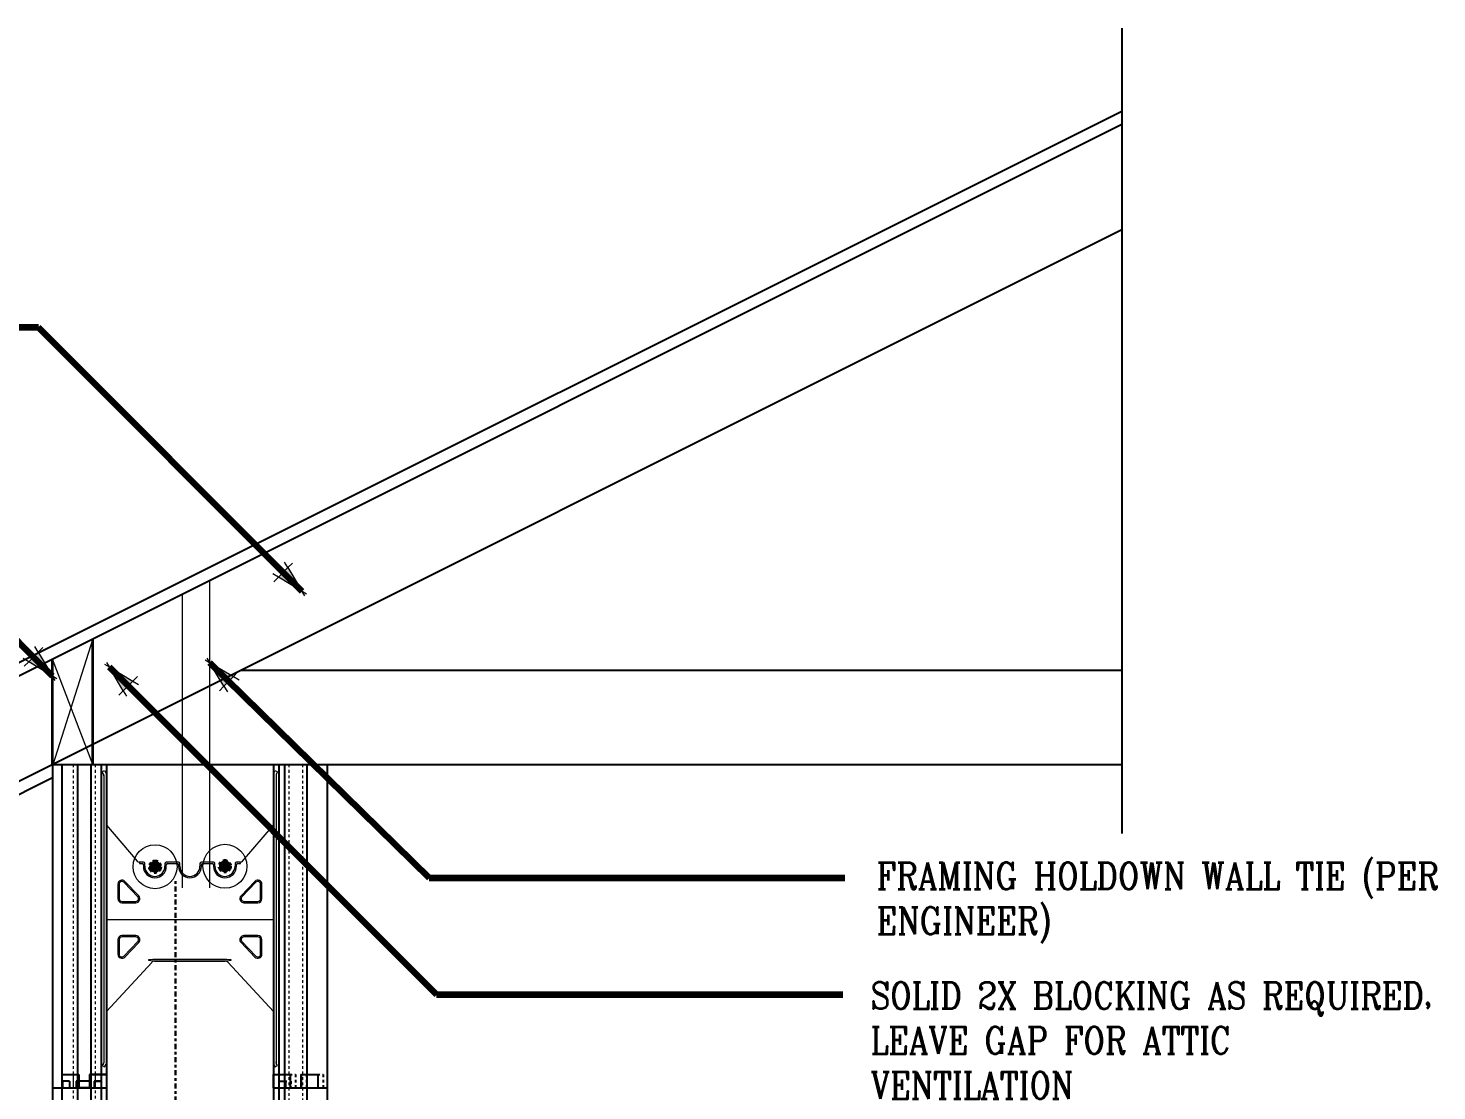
# Model space of a CAD drawing. Header units: inches. Extents: x -29 to 62, y -26 to 141.
# Drawn here: x 8.8 to 61.1, y 101.1 to 140.6 of the extents above; entities that cross this region are included whole.
import ezdxf

# ---------------------------------------------------------------- set-up
doc = ezdxf.new("R2010")
doc.units = ezdxf.units.IN
doc.header["$MEASUREMENT"] = 0
for name, pattern in [('CENTER', [2, 1.25, -0.25, 0.25, -0.25]), ('DASHED2', [0.375, 0.25, -0.125]), ('HIDDEN', [0.375, 0.25, -0.125])]:
    doc.linetypes.add(name, pattern=pattern)
for name, color, linetype, lineweight in [('A2 Hatch', 8, 'Continuous', 9), ('A4 medium', 7, 'Continuous', 35), ('DETAILS', 7, 'Continuous', 13), ('DIM', 3, 'Continuous', 13), ('REBAR', 2, 'CENTER', 30)]:
    doc.layers.add(name, color=color, linetype=linetype, lineweight=lineweight)
doc.styles.add('ARCTEXT', font='arctext.shx', dxfattribs={"width": 0.85})
doc.styles.add('RomanC', font='romanc.shx', dxfattribs={"width": 0.85, "height": 5})
doc.dimstyles.new('ARCTEXT1-4', dxfattribs={"dimtxt": 4, "dimasz": 2, "dimexe": 2, "dimexo": 2, "dimgap": 2, "dimtad": 1, "dimdec": 4, "dimzin": 3, "dimdsep": 46, "dimlunit": 4, "dimtxsty": 'ARCTEXT', "dimblk": 'ARCHTICK', "dimcen": 2, "dimaunit": 1, "dimadec": 0, "dimazin": 0, "dimtfac": 1, "dimtdec": 4, "dimtmove": 2, "dimatfit": 3, "dimldrblk": 'arrow', "dimfxl": 0, "dimtolj": 1, "dimtzin": 0, "dimarcsym": 0})

# ---------------------------------------------------------------- blocks, each defined once
blk = doc.blocks.new('_ArchTick')
at = {"color": 0, "linetype": 'ByBlock', "const_width": 0.15}
blk.add_lwpolyline([(-0.5, -0.5), (0.5, 0.5)], dxfattribs=at)
blk = doc.blocks.new('arrow')
at = {"layer": 'DIM'}
blk.add_hatch(color=253, dxfattribs=at).paths.add_polyline_path([(-2, 0.5), (-2, -0.5), (0, 0)])
at = {"layer": 'DIM', "lineweight": 9}
for points in [[(-2, 0.98), (-2, 0.5), (-2.47, 0.62)], [(0.37, 0.09), (0, 0)], [(0.37, -0.09), (0, 0)], [(-2, -0.98), (-2, -0.5), (-2.47, -0.62)]]:
    blk.add_lwpolyline(points, dxfattribs=at)
at = {"layer": 'DIM', "lineweight": 15}
blk.add_lwpolyline([(0, 0), (-2, -0.5), (-2, 0.5), (0, 0)], dxfattribs=at)

msp = doc.modelspace()

# ---------------------------------------------------------------- hatches: boundary and pattern name
at = {"layer": 'REBAR', "ltscale": 0.15}
h = msp.add_hatch(color=256, dxfattribs=at)
edge = h.paths.add_edge_path()
edge.add_arc((13.50407, 109.44286), 0.22434, 0, 360)
h = msp.add_hatch(color=256, dxfattribs=at)
edge = h.paths.add_edge_path()
edge.add_arc((16.09778, 109.45929), 0.22434, 0, 360)

# ---------------------------------------------------------------- linework, layer by layer
at = {"ltscale": 0.15}
for p, q in [((49.39448, 140.57416), (49.39448, 110.67927)), ((49.39448, 137.48481), (-6.49788, 109.53863)), ((49.39448, 136.99567), (-4.51337, 110.04175)), ((49.39448, 133.08255), (-2.94812, 106.91125)), ((16.69778, 116.7342), (49.39448, 116.7342)), ((9.69778, 113.2342), (49.39448, 113.2342)), ((9.69778, 112.74506), (-2.75246, 106.51994)), ((10.67278, 101.23429), (11.07278, 101.23429)), ((10.67278, 101.23429), (11.07278, 101.23429)), ((10.67278, 101.23429), (11.07278, 101.23429)), ((10.67278, 101.23429), (11.07278, 101.23429)), ((10.67278, 101.23429), (11.07278, 101.23429)), ((10.67278, 101.23429), (11.07278, 101.23429)), ((10.67278, 101.23429), (11.07278, 101.23429)), ((10.67278, 101.23429), (11.07278, 101.23429)), ((10.67278, 101.23427), (11.07278, 101.23427)), ((10.67278, 101.23427), (11.07278, 101.23427)), ((10.67278, 101.23426), (11.07278, 101.23426))]:
    msp.add_line(p, q, dxfattribs=at)
at = {"color": 1}
for p, q in [((9.69778, 113.23429), (9.69778, 101.23429)), ((9.69778, 113.23429), (11.24778, 113.23429)), ((9.69778, 113.23429), (11.69778, 113.23429)), ((9.69778, 113.23427), (11.69778, 113.23427)), ((9.69778, 113.23427), (11.24778, 113.23427)), ((10.04778, 113.23429), (10.04778, 101.23429)), ((10.62278, 113.2342), (10.62278, 101.23429)), ((11.12278, 113.2342), (11.12278, 101.23429)), ((11.49778, 113.23429), (11.69778, 113.23429)), ((11.49778, 113.23427), (11.69778, 113.23427)), ((11.49778, 113.2342), (11.49778, 101.23429)), ((11.69778, 113.23429), (11.69778, 101.23429)), ((17.89778, 113.23429), (17.89778, 101.23429)), ((17.89778, 113.23429), (19.89778, 113.23429)), ((18.09778, 113.23429), (18.09778, 101.23429)), ((18.31278, 113.23429), (19.89778, 113.23429)), ((18.31278, 113.23429), (18.31278, 101.23429)), ((19.13278, 113.23429), (19.13278, 101.23429)), ((19.89778, 113.23429), (19.89778, 101.23429)), ((10.04778, 101.73429), (10.67278, 101.73429)), ((10.04778, 101.73429), (10.67278, 101.73429)), ((10.04778, 101.73429), (10.67278, 101.73429)), ((10.04778, 101.73429), (10.67278, 101.73429)), ((10.04778, 101.73429), (10.67278, 101.73429)), ((10.04778, 101.73429), (10.67278, 101.73429)), ((10.04778, 101.73429), (10.67278, 101.73429)), ((10.04778, 101.73429), (10.67278, 101.73429)), ((10.04778, 101.73427), (10.67278, 101.73427)), ((10.04778, 101.73427), (10.04778, 89.23427)), ((10.04778, 101.73427), (10.67278, 101.73427)), ((10.07278, 101.48429), (10.07278, 101.23429)), ((10.32278, 101.48429), (10.07278, 101.48429)), ((10.07278, 101.48429), (10.07278, 101.23429)), ((10.32278, 101.48429), (10.07278, 101.48429)), ((10.07278, 101.48427), (10.07278, 101.23427)), ((10.32278, 101.48427), (10.07278, 101.48427)), ((10.32278, 101.48429), (10.32278, 101.23429)), ((10.32278, 101.48429), (10.32278, 101.23429)), ((10.32278, 101.48427), (10.32278, 101.23427)), ((11.07278, 101.48429), (10.57278, 101.48429)), ((10.57278, 101.48429), (10.57278, 101.23429)), ((11.07278, 101.48429), (10.57278, 101.48429)), ((10.57278, 101.48429), (10.57278, 101.23429)), ((11.07278, 101.48427), (10.57278, 101.48427)), ((10.57278, 101.48427), (10.57278, 101.23427)), ((10.62278, 101.73427), (10.62278, 89.23427)), ((10.67278, 101.73429), (10.67278, 101.23429)), ((10.67278, 101.73429), (10.67278, 101.23429)), ((10.67278, 101.73429), (10.67278, 101.23429)), ((10.67278, 101.73429), (10.67278, 101.23429)), ((10.67278, 101.73429), (10.67278, 101.23429)), ((10.67278, 101.73429), (10.67278, 101.23429)), ((10.67278, 101.73429), (10.67278, 101.23429)), ((10.67278, 101.73429), (10.67278, 101.23429)), ((10.67278, 101.73427), (10.67278, 101.23427)), ((10.67278, 101.73427), (10.67278, 101.23427)), ((11.07278, 101.73429), (11.07278, 101.23429)), ((11.07278, 101.73429), (11.69778, 101.73429)), ((11.07278, 101.73429), (11.07278, 101.23429)), ((11.07278, 101.73429), (11.69778, 101.73429)), ((11.07278, 101.73429), (11.07278, 101.23429)), ((11.07278, 101.73429), (11.69778, 101.73429)), ((11.07278, 101.73429), (11.07278, 101.23429)), ((11.07278, 101.73429), (11.69778, 101.73429)), ((11.07278, 101.73429), (11.07278, 101.23429)), ((11.07278, 101.73429), (11.69778, 101.73429)), ((11.07278, 101.73429), (11.07278, 101.23429)), ((11.07278, 101.73429), (11.69778, 101.73429)), ((11.07278, 101.73429), (11.07278, 101.23429)), ((11.07278, 101.73429), (11.69778, 101.73429)), ((11.07278, 101.73429), (11.07278, 101.23429)), ((11.69778, 101.73429), (11.07278, 101.73429)), ((11.07278, 101.73429), (11.07278, 101.23429)), ((11.07278, 101.73429), (11.69778, 101.73429)), ((11.07278, 101.73429), (11.07278, 101.23429)), ((11.69778, 101.73429), (11.07278, 101.73429)), ((11.07278, 101.73427), (11.07278, 101.23427)), ((11.07278, 101.73427), (11.69778, 101.73427)), ((11.07278, 101.73427), (11.07278, 101.23427)), ((11.07278, 101.73427), (11.69778, 101.73427)), ((11.07278, 101.73427), (11.07278, 101.23427)), ((11.69778, 101.73427), (11.07278, 101.73427)), ((11.12278, 101.73427), (11.12278, 89.23427)), ((11.24778, 101.48429), (11.24778, 101.23429)), ((11.24778, 101.48429), (11.49778, 101.48429)), ((11.24778, 101.48429), (11.24778, 101.23429)), ((11.24778, 101.48429), (11.49778, 101.48429)), ((11.24778, 101.48429), (11.24778, 101.23429)), ((11.24778, 101.48429), (11.49778, 101.48429)), ((11.24778, 101.48429), (11.24778, 101.23429)), ((11.24778, 101.48429), (11.49778, 101.48429)), ((11.24778, 101.48429), (11.24778, 101.23429)), ((11.24778, 101.48429), (11.49778, 101.48429)), ((11.24778, 101.48429), (11.24778, 101.23429)), ((11.24778, 101.48429), (11.49778, 101.48429)), ((11.24778, 101.48429), (11.24778, 101.23429)), ((11.24778, 101.48429), (11.49778, 101.48429)), ((11.24778, 101.48429), (11.24778, 101.23429)), ((11.49778, 101.48429), (11.24778, 101.48429)), ((11.24778, 101.48429), (11.24778, 101.23429)), ((11.24778, 101.48429), (11.49778, 101.48429)), ((11.24778, 101.48429), (11.24778, 101.23429)), ((11.49778, 101.48429), (11.24778, 101.48429)), ((11.24778, 101.48427), (11.24778, 101.23427)), ((11.24778, 101.48427), (11.49778, 101.48427)), ((11.24778, 101.48427), (11.24778, 101.23427)), ((11.24778, 101.48427), (11.49778, 101.48427)), ((11.24778, 101.48427), (11.24778, 101.23427)), ((11.49778, 101.48427), (11.24778, 101.48427)), ((11.49778, 101.48429), (11.49778, 101.23429)), ((11.49778, 101.48429), (11.49778, 101.23429)), ((11.49778, 101.48427), (11.49778, 89.23427)), ((11.49778, 101.48427), (11.49778, 101.23427)), ((11.69778, 101.73429), (11.69778, 101.23429)), ((11.69778, 101.73429), (11.69778, 101.23429)), ((11.69778, 101.73429), (11.69778, 101.23429)), ((11.69778, 101.73429), (11.69778, 101.23429)), ((11.69778, 101.73429), (11.69778, 101.23429)), ((11.69778, 101.73429), (11.69778, 101.23429)), ((11.69778, 101.73429), (11.69778, 101.23429)), ((11.69778, 101.73429), (11.69778, 101.23429)), ((11.69778, 101.73429), (11.69778, 101.23429)), ((11.69778, 101.73427), (11.69778, 89.23427)), ((11.69778, 101.73427), (11.69778, 101.23427)), ((11.69778, 101.73427), (11.69778, 101.23427)), ((11.69778, 101.73427), (11.69778, 101.23427)), ((17.89348, 101.73429), (17.89348, 101.23429)), ((17.89348, 101.73429), (18.51848, 101.73429)), ((17.89348, 101.73429), (17.89348, 101.23429)), ((17.89778, 101.73427), (17.89778, 89.23427)), ((17.89778, 101.73427), (18.52278, 101.73427)), ((17.89778, 101.73427), (17.89778, 101.23427)), ((18.09348, 101.48429), (18.34348, 101.48429)), ((18.09778, 101.73429), (18.09778, 101.23429)), ((18.09778, 101.48427), (18.09778, 89.23427)), ((18.09778, 101.48427), (18.34778, 101.48427)), ((18.34348, 101.48429), (18.34348, 101.23429)), ((18.34778, 101.48427), (18.34778, 101.23427)), ((18.51848, 101.73429), (18.51848, 101.23429)), ((18.52278, 101.73427), (18.52278, 101.23427)), ((18.91848, 101.73429), (18.91848, 101.23429)), ((18.91848, 101.73429), (19.54348, 101.73429)), ((18.92278, 101.73427), (18.92278, 101.23427)), ((18.92278, 101.73427), (19.54778, 101.73427)), ((19.54348, 101.73429), (19.54348, 101.23429)), ((19.54778, 101.73427), (19.54778, 101.23427)), ((9.69778, 101.23429), (11.69778, 101.23429)), ((9.69778, 101.23429), (11.69778, 101.23429)), ((9.69778, 101.23429), (11.24778, 101.23429)), ((9.69778, 101.23429), (11.24778, 101.23429)), ((9.69778, 101.23429), (11.69778, 101.23429)), ((9.69778, 101.23429), (11.69778, 101.23429)), ((9.69778, 101.23429), (11.69778, 101.23429)), ((9.69778, 101.23429), (11.24778, 101.23429)), ((9.69778, 101.23429), (11.24778, 101.23429)), ((9.69778, 101.23429), (11.69778, 101.23429)), ((9.69778, 101.23429), (11.69778, 101.23429)), ((9.69778, 101.23429), (11.24778, 101.23429)), ((9.69778, 101.23429), (11.24778, 101.23429)), ((9.69778, 101.23429), (11.69778, 101.23429)), ((9.69778, 101.23429), (11.24778, 101.23429)), ((9.69778, 101.23429), (11.24778, 101.23429)), ((9.69778, 101.23429), (11.69778, 101.23429)), ((9.69778, 101.23429), (11.69778, 101.23429)), ((9.69778, 101.23427), (9.69778, 89.23427)), ((9.69778, 101.23427), (11.24778, 101.23427)), ((9.69778, 101.23427), (11.69778, 101.23427)), ((9.69778, 101.23427), (11.24778, 101.23427)), ((9.69778, 101.23427), (11.69778, 101.23427)), ((9.69778, 101.23426), (11.69778, 101.23426)), ((9.69778, 101.23426), (11.24778, 101.23426)), ((11.12278, 101.23429), (10.62278, 101.23429)), ((11.12278, 101.23429), (10.62278, 101.23429)), ((11.12278, 101.23429), (10.62278, 101.23429)), ((11.12278, 101.23429), (10.62278, 101.23429)), ((11.12278, 101.23429), (10.62278, 101.23429)), ((11.12278, 101.23429), (10.62278, 101.23429)), ((11.12278, 101.23429), (10.62278, 101.23429)), ((11.12278, 101.23429), (10.62278, 101.23429)), ((11.12278, 101.23427), (10.62278, 101.23427)), ((11.12278, 101.23427), (10.62278, 101.23427)), ((11.12278, 101.23426), (10.62278, 101.23426)), ((11.49778, 101.23429), (11.69778, 101.23429)), ((11.49778, 101.23429), (11.69778, 101.23429)), ((11.49778, 101.23429), (11.69778, 101.23429)), ((11.49778, 101.23429), (11.69778, 101.23429)), ((11.49778, 101.23429), (11.69778, 101.23429)), ((11.49778, 101.23429), (11.69778, 101.23429)), ((11.49778, 101.23429), (11.69778, 101.23429)), ((11.49778, 101.23429), (11.69778, 101.23429)), ((11.49778, 101.23427), (11.69778, 101.23427)), ((11.49778, 101.23427), (11.69778, 101.23427)), ((11.49778, 101.23426), (11.69778, 101.23426)), ((17.89348, 101.23429), (18.09348, 101.23429)), ((17.89778, 101.23429), (19.69348, 101.23429)), ((17.89778, 101.23429), (19.69348, 101.23429)), ((17.89778, 101.23429), (19.89778, 101.23429)), ((17.89778, 101.23427), (18.09778, 101.23427)), ((17.89778, 101.23427), (19.89778, 101.23427)), ((18.10848, 101.23429), (19.69348, 101.23429)), ((18.31278, 101.23427), (19.89778, 101.23427)), ((18.31278, 101.23427), (18.31278, 89.23427)), ((19.13278, 101.23427), (19.13278, 89.23427)), ((19.69778, 101.23429), (19.89778, 101.23429)), ((19.69778, 101.23429), (19.89778, 101.23429)), ((19.69778, 101.23427), (19.89778, 101.23427)), ((19.89778, 101.23427), (19.89778, 89.23427))]:
    msp.add_line(p, q, dxfattribs=at)
at = {"color": 1, "linetype": 'HIDDEN', "ltscale": 0.02}
for p, q in [((10.04778, 101.73429), (10.67278, 101.73429)), ((10.04778, 101.73429), (10.04778, 101.23429)), ((10.04778, 101.73429), (10.67278, 101.73429)), ((10.04778, 101.73429), (10.67278, 101.73429)), ((10.04778, 101.73429), (10.04778, 101.23429)), ((10.04778, 101.73429), (10.67278, 101.73429)), ((10.04778, 101.73429), (10.04778, 101.23429)), ((10.04778, 101.73429), (10.67278, 101.73429)), ((10.04778, 101.73429), (10.67278, 101.73429)), ((10.04778, 101.73429), (10.04778, 101.23429)), ((10.04778, 101.73429), (10.67278, 101.73429)), ((10.04778, 101.73429), (10.67278, 101.73429)), ((10.04778, 101.73429), (10.04778, 101.23429)), ((10.04778, 101.73429), (10.67278, 101.73429)), ((10.04778, 101.73429), (10.04778, 101.23429)), ((10.04778, 101.73429), (10.67278, 101.73429)), ((10.04778, 101.73429), (10.04778, 101.23429)), ((10.04778, 101.73427), (10.67278, 101.73427)), ((10.04778, 101.73427), (10.04778, 101.23427)), ((10.04778, 101.73427), (10.67278, 101.73427)), ((10.04778, 101.73427), (10.04778, 101.23427)), ((10.67278, 101.73429), (10.67278, 101.23429)), ((10.67278, 101.73429), (10.67278, 101.23429)), ((10.67278, 101.73429), (10.67278, 101.23429)), ((10.67278, 101.73429), (10.67278, 101.23429)), ((10.67278, 101.73429), (10.67278, 101.23429)), ((10.67278, 101.73429), (10.67278, 101.23429)), ((10.67278, 101.73429), (10.67278, 101.23429)), ((10.67278, 101.73429), (10.67278, 101.23429)), ((10.67278, 101.73429), (10.67278, 101.23429)), ((10.67278, 101.73429), (10.67278, 101.23429)), ((10.67278, 101.73427), (10.67278, 101.23427)), ((10.67278, 101.73427), (10.67278, 101.23427)), ((11.07278, 101.73429), (11.07278, 101.23429)), ((11.07278, 101.73429), (11.69778, 101.73429)), ((11.07278, 101.73429), (11.07278, 101.23429)), ((11.07278, 101.73429), (11.69778, 101.73429)), ((11.07278, 101.73429), (11.07278, 101.23429)), ((11.07278, 101.73429), (11.69778, 101.73429)), ((11.07278, 101.73429), (11.07278, 101.23429)), ((11.07278, 101.73429), (11.69778, 101.73429)), ((11.07278, 101.73429), (11.07278, 101.23429)), ((11.07278, 101.73429), (11.69778, 101.73429)), ((11.07278, 101.73429), (11.07278, 101.23429)), ((11.07278, 101.73429), (11.69778, 101.73429)), ((11.07278, 101.73429), (11.07278, 101.23429)), ((11.07278, 101.73429), (11.69778, 101.73429)), ((11.07278, 101.73429), (11.07278, 101.23429)), ((11.07278, 101.73429), (11.69778, 101.73429)), ((11.07278, 101.73429), (11.07278, 101.23429)), ((11.07278, 101.73429), (11.69778, 101.73429)), ((11.07278, 101.73429), (11.07278, 101.23429)), ((11.07278, 101.73429), (11.69778, 101.73429)), ((11.07278, 101.73427), (11.07278, 101.23427)), ((11.07278, 101.73427), (11.69778, 101.73427)), ((11.07278, 101.73427), (11.07278, 101.23427)), ((11.07278, 101.73427), (11.69778, 101.73427)), ((17.89348, 101.73429), (18.51848, 101.73429)), ((17.89348, 101.73429), (18.51848, 101.73429)), ((17.89778, 101.73427), (18.52278, 101.73427)), ((18.09348, 101.48429), (18.09348, 101.23429)), ((18.09348, 101.48429), (18.34348, 101.48429)), ((18.09348, 101.48429), (18.09348, 101.23429)), ((18.09348, 101.48429), (18.34348, 101.48429)), ((18.09778, 101.73429), (18.72278, 101.73429)), ((18.09778, 101.48427), (18.09778, 101.23427)), ((18.09778, 101.48427), (18.34778, 101.48427)), ((18.29778, 101.48429), (18.54778, 101.48429)), ((18.34348, 101.48429), (18.34348, 101.23429)), ((18.34348, 101.48429), (18.34348, 101.23429)), ((18.34778, 101.48427), (18.34778, 101.23427)), ((18.51848, 101.73429), (18.51848, 101.23429)), ((18.51848, 101.73429), (18.51848, 101.23429)), ((18.52278, 101.73427), (18.52278, 101.23427)), ((18.54778, 101.48429), (18.54778, 101.23429)), ((18.72278, 101.73429), (18.72278, 101.23429)), ((18.91848, 101.73429), (18.91848, 101.23429)), ((18.91848, 101.73429), (19.54348, 101.73429)), ((18.91848, 101.73429), (18.91848, 101.23429)), ((18.91848, 101.73429), (19.54348, 101.73429)), ((18.92278, 101.73427), (18.92278, 101.23427)), ((18.92278, 101.73427), (19.54778, 101.73427)), ((19.12278, 101.73429), (19.12278, 101.23429)), ((19.12278, 101.73429), (19.74778, 101.73429)), ((19.54348, 101.73429), (19.54348, 101.23429)), ((19.54348, 101.73429), (19.54348, 101.23429)), ((19.54778, 101.73427), (19.54778, 101.23427)), ((19.74778, 101.73429), (19.74778, 101.23429))]:
    msp.add_line(p, q, dxfattribs=at)
at = {"layer": 'A2 Hatch', "ltscale": 0.15}
for p, q in [((15.52251, 120.05969), (15.52251, 108.66099)), ((14.52251, 108.6601), (14.52251, 119.55969)), ((11.19778, 117.89732), (9.71544, 113.23037)), ((11.19778, 113.2342), (9.69778, 117.14732))]:
    msp.add_line(p, q, dxfattribs=at)
at = {"layer": 'A2 Hatch', "linetype": 'DASHED2', "ltscale": 0.15}
for p, q in [((10.46278, 113.23429), (10.46278, 101.23429)), ((11.28278, 113.23429), (11.28278, 101.23429)), ((18.47278, 113.23429), (18.47278, 101.23429)), ((18.97278, 113.23429), (18.97278, 101.23429)), ((10.46278, 101.73427), (10.46278, 89.23427)), ((11.28278, 101.73427), (11.28278, 89.23427)), ((18.47278, 101.23427), (18.47278, 89.23427)), ((18.97278, 101.23427), (18.97278, 89.23427))]:
    msp.add_line(p, q, dxfattribs=at)
at = {"layer": 'A2 Hatch', "ltscale": 0.15}
for centre in [(13.50407, 109.44286), (16.09778, 109.45929)]:
    msp.add_circle(centre, 0.81577, dxfattribs=at)
at = {"layer": 'A4 medium', "ltscale": 0.15}
for p, q in [((11.19778, 113.2342), (11.19778, 117.89732)), ((9.69778, 113.2342), (9.69778, 117.14732))]:
    msp.add_line(p, q, dxfattribs=at)
at = {"layer": 'DETAILS', "color": 6, "lineweight": 20}
for p, q in [((11.54539, 112.96117), (11.63199, 113.01117)), ((11.59108, 112.88203), (11.54539, 112.96117)), ((11.63199, 113.01117), (11.69108, 112.90883)), ((17.90448, 112.90883), (17.96356, 113.01117)), ((17.96356, 113.01117), (18.05017, 112.96117)), ((18.05017, 112.96117), (18.00448, 112.88203)), ((11.59778, 112.85929), (11.59778, 102.16154)), ((11.59778, 112.82043), (11.59778, 112.85703)), ((11.69778, 112.88383), (11.69778, 110.90452)), ((17.89778, 110.90452), (17.89778, 112.88383)), ((17.99778, 112.85929), (17.99778, 102.16154)), ((17.99778, 112.85703), (17.99778, 112.82043)), ((11.69778, 110.9848), (12.84326, 109.64503)), ((11.69778, 110.90452), (11.69778, 104.14286)), ((16.7523, 109.64503), (17.89778, 110.98481)), ((17.89778, 104.14286), (17.89778, 110.90452)), ((12.9154, 109.61429), (12.92278, 109.61429)), ((13.07278, 109.61429), (12.9154, 109.61429)), ((12.92278, 109.61429), (12.92278, 109.56429)), ((12.92278, 109.56429), (13.02278, 109.56429)), ((13.07278, 109.51429), (13.07278, 109.45929)), ((13.12278, 109.45929), (13.12278, 109.56429)), ((13.87278, 109.56429), (13.87278, 109.45929)), ((14.37278, 109.61429), (13.92278, 109.61429)), ((13.92278, 109.45929), (13.92278, 109.51429)), ((13.97278, 109.56429), (14.32278, 109.56429)), ((14.37278, 109.51429), (14.37278, 109.45929)), ((14.42278, 109.45929), (14.42278, 109.56429)), ((15.17278, 109.56429), (15.17278, 109.45929)), ((15.67278, 109.61429), (15.22278, 109.61429)), ((15.22278, 109.45929), (15.22278, 109.51429)), ((15.27278, 109.56429), (15.62278, 109.56429)), ((15.67278, 109.51429), (15.67278, 109.45929)), ((15.72278, 109.45929), (15.72278, 109.56429)), ((16.47278, 109.56429), (16.47278, 109.45929)), ((16.68016, 109.61429), (16.52278, 109.61429)), ((16.52278, 109.45929), (16.52278, 109.51429)), ((16.57278, 109.56429), (16.67278, 109.56429)), ((16.67278, 109.56429), (16.67278, 109.61429)), ((16.67278, 109.61429), (16.68016, 109.61429)), ((12.12278, 108.79531), (12.12278, 108.25429)), ((12.17278, 108.79531), (12.17278, 108.25429)), ((12.8643, 108.32354), (12.34492, 108.86456)), ((12.90037, 108.35817), (12.38099, 108.89919)), ((17.21457, 108.89919), (16.69519, 108.35817)), ((17.25064, 108.86456), (16.73126, 108.32354)), ((17.42278, 108.25429), (17.42278, 108.79531)), ((17.47278, 108.25429), (17.47278, 108.79531)), ((12.27278, 108.15429), (12.79216, 108.15429)), ((12.27278, 108.10429), (12.79216, 108.10429)), ((16.8034, 108.15429), (17.32278, 108.15429)), ((16.8034, 108.10429), (17.32278, 108.10429)), ((11.69778, 107.48429), (17.89778, 107.48429)), ((12.12278, 106.73429), (12.12278, 106.19326)), ((12.17278, 106.73429), (12.17278, 106.19326)), ((12.79216, 106.88429), (12.27278, 106.88429)), ((12.79216, 106.83429), (12.27278, 106.83429)), ((17.32278, 106.88429), (16.8034, 106.88429)), ((17.32278, 106.83429), (16.8034, 106.83429)), ((17.42278, 106.19326), (17.42278, 106.73429)), ((17.47278, 106.19326), (17.47278, 106.73429)), ((12.34492, 106.12401), (12.8643, 106.66503)), ((12.38099, 106.08938), (12.90037, 106.63041)), ((16.69519, 106.63041), (17.21457, 106.08938)), ((16.73126, 106.66503), (17.25064, 106.12401)), ((11.69778, 104.07387), (13.37885, 105.89035)), ((13.42751, 106.00429), (13.2714, 105.9892)), ((13.2714, 105.96937), (13.42751, 105.95429)), ((14.79778, 106.00429), (13.42751, 106.00429)), ((13.42751, 105.95429), (14.79778, 105.95429)), ((13.48491, 105.93429), (14.79778, 105.93429)), ((16.16805, 106.00429), (14.79778, 106.00429)), ((14.79778, 105.95429), (16.16805, 105.95429)), ((14.79778, 105.93429), (16.11065, 105.93429)), ((16.32416, 105.9892), (16.16805, 106.00429)), ((16.16805, 105.95429), (16.32416, 105.96937)), ((16.21671, 105.89035), (17.89778, 104.07387)), ((11.69778, 102.13474), (11.69778, 104.14286)), ((17.89778, 104.14286), (17.89778, 102.13474)), ((11.59108, 102.13654), (11.54539, 102.0574)), ((11.54539, 102.0574), (11.63199, 102.0074)), ((11.59778, 102.19814), (11.59778, 102.16154)), ((11.63199, 102.0074), (11.69108, 102.10974)), ((17.90448, 102.10974), (17.96356, 102.0074)), ((17.96356, 102.0074), (18.05017, 102.0574)), ((17.99778, 102.16154), (17.99778, 102.19814)), ((18.05017, 102.0574), (18.00448, 102.13654))]:
    msp.add_line(p, q, dxfattribs=at)
for centre, radius, start, end in [((11.54778, 112.85703), 0.05, 0, 30), ((11.64778, 112.88383), 0.05, 0, 30), ((17.94778, 112.88383), 0.05, 150, 180), ((18.04778, 112.85703), 0.05, 150, 180), ((12.9154, 109.71429), 0.1, 223.830861, 270), ((13.02278, 109.51429), 0.05, 360, 90), ((13.07278, 109.56429), 0.05, 0, 90), ((13.49778, 109.45929), 0.425, 180, 360), ((13.49778, 109.45929), 0.375, 180, 0), ((13.92278, 109.56429), 0.05, 90, 180), ((13.97278, 109.51429), 0.05, 90, 180), ((14.32278, 109.51429), 0.05, 360, 90), ((14.37278, 109.56429), 0.05, 0, 90), ((14.79778, 109.45929), 0.425, 180, 270), ((14.79778, 109.45929), 0.375, 180, 270), ((14.79778, 109.45929), 0.425, 270, 0), ((14.79778, 109.45929), 0.375, 270, 0), ((15.22278, 109.56429), 0.05, 90, 180), ((15.27278, 109.51429), 0.05, 90, 180), ((15.62278, 109.51429), 0.05, 0, 90), ((15.67278, 109.56429), 0.05, 0, 90), ((16.09778, 109.45929), 0.425, 180, 0), ((16.09778, 109.45929), 0.375, 180, 0), ((16.52278, 109.56429), 0.05, 90, 180), ((16.57278, 109.51429), 0.05, 90, 180), ((16.68016, 109.71429), 0.1, 270, 316.169139), ((12.27278, 108.79531), 0.15, 43.830861, 180), ((12.27278, 108.79531), 0.1, 43.830861, 180), ((17.32278, 108.79531), 0.15, 0, 136.169139), ((17.32278, 108.79531), 0.1, 0, 136.169139), ((12.27278, 108.25429), 0.15, 180, 270), ((12.27278, 108.25429), 0.1, 180, 270), ((12.79216, 108.25429), 0.15, 270, 43.830861), ((12.79216, 108.25429), 0.1, 270, 43.830861), ((16.8034, 108.25429), 0.15, 136.169139, 270), ((16.8034, 108.25429), 0.1, 136.169139, 270), ((17.32278, 108.25429), 0.15, 270, 0), ((17.32278, 108.25429), 0.1, 270, 360), ((12.27278, 106.73429), 0.15, 90, 180), ((12.27278, 106.73429), 0.1, 90, 180), ((12.79216, 106.73429), 0.15, 316.169139, 90), ((12.79216, 106.73429), 0.1, 316.169139, 90), ((16.8034, 106.73429), 0.15, 90, 223.830861), ((16.8034, 106.73429), 0.1, 90, 223.830861), ((17.32278, 106.73429), 0.15, 360, 90), ((17.32278, 106.73429), 0.1, 0, 90), ((12.27278, 106.19326), 0.15, 180, 316.169139), ((12.27278, 106.19326), 0.1, 180, 316.169139), ((17.32278, 106.19326), 0.15, 223.830861, 360), ((17.32278, 106.19326), 0.1, 223.830861, 0), ((13.27269, 105.97929), 0.01, 97.409891, 262.590109), ((13.48491, 105.78429), 0.15, 90, 135), ((16.11065, 105.78429), 0.15, 45, 90), ((16.32287, 105.97929), 0.01, 277.409891, 82.590109), ((11.54778, 102.16154), 0.05, 330, 360), ((11.64778, 102.13474), 0.05, 330, 360), ((17.94778, 102.13474), 0.05, 180, 210), ((18.04778, 102.16154), 0.05, 180, 210)]:
    msp.add_arc(centre, radius, start, end, dxfattribs=at)
at = {"layer": 'REBAR', "ltscale": 0.15}
msp.add_line((14.26502, 11.51128), (14.26502, 108.94506), dxfattribs=at)
for centre in [(13.50407, 109.44286), (16.09778, 109.45929)]:
    msp.add_circle(centre, 0.22434, dxfattribs=at)

# ---------------------------------------------------------------- texts
at = {"layer": 'DIM', "color": 3, "char_height": 1, "width": 22.6895455, "attachment_point": 1, "style": 'RomanC'}
for s, insert in [('FRAMING HOLDOWN WALL TIE (PER ENGINEER)', (40.28731, 109.60353)), ('SOLID 2X BLOCKING AS REQUIRED, LEAVE GAP FOR ATTIC VENTILATION', (40.06194, 105.16082))]:
    msp.add_mtext(s, dxfattribs=dict(at, insert=insert))

# ---------------------------------------------------------------- leaders
at = {"layer": 'DIM'}
for points in [[(18.96806, 119.6631), (9.17344, 129.45772), (-6.48689, 129.45772)], [(9.69778, 116.52304), (5.39835, 120.82247), (-6.50966, 120.82247)], [(15.52251, 117.02195), (23.68258, 109.02473), (39.11395, 109.02473)], [(11.79476, 116.86153), (23.95811, 104.69817), (39.03223, 104.69817)]]:
    msp.add_leader(points, dimstyle='ARCTEXT1-4', override={"dimasz": 0.5, "dimtad": 0, "dimlwd": 65535}, dxfattribs=at)

doc.saveas('drawing.dxf')
